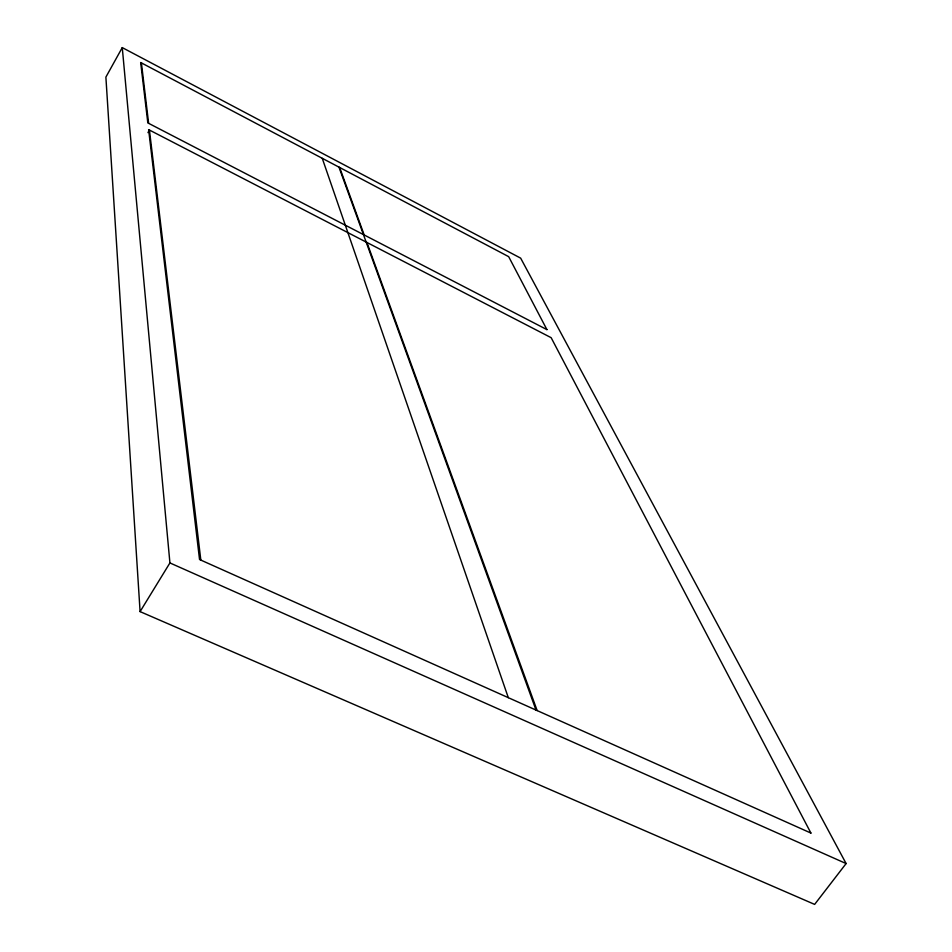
<?xml version="1.0" encoding="UTF-8"?>
<svg xmlns="http://www.w3.org/2000/svg" width="952" height="952" viewBox="0 0 952 952"><rect width="100%" height="100%" fill="white"/><g stroke="black" fill="none" stroke-linecap="round" stroke-linejoin="round"><path stroke-width="1.43" d="M122.261 47.6L105.886 77.112L140.087 611.612L814.638 904.4L846.114 863.559L520.661 258.147L122.261 47.6L169.92 562.929L140.087 611.612M147.965 132.625L149.428 130.043L200.824 560.085M169.92 562.929L846.114 863.559M339.65 167.492L364.188 234.977M366.913 242.451L537.154 710.573M338.96 167.135L536.012 710.061M322.252 158.318L508.308 697.673M141.408 62.903L148.631 123.332M810.926 833.071L199.539 559.514L148.619 129.627L551.148 337.686L810.926 833.071M546.924 329.618L147.822 122.915L140.67 62.511L508.665 256.659L546.924 329.618"/></g></svg>
